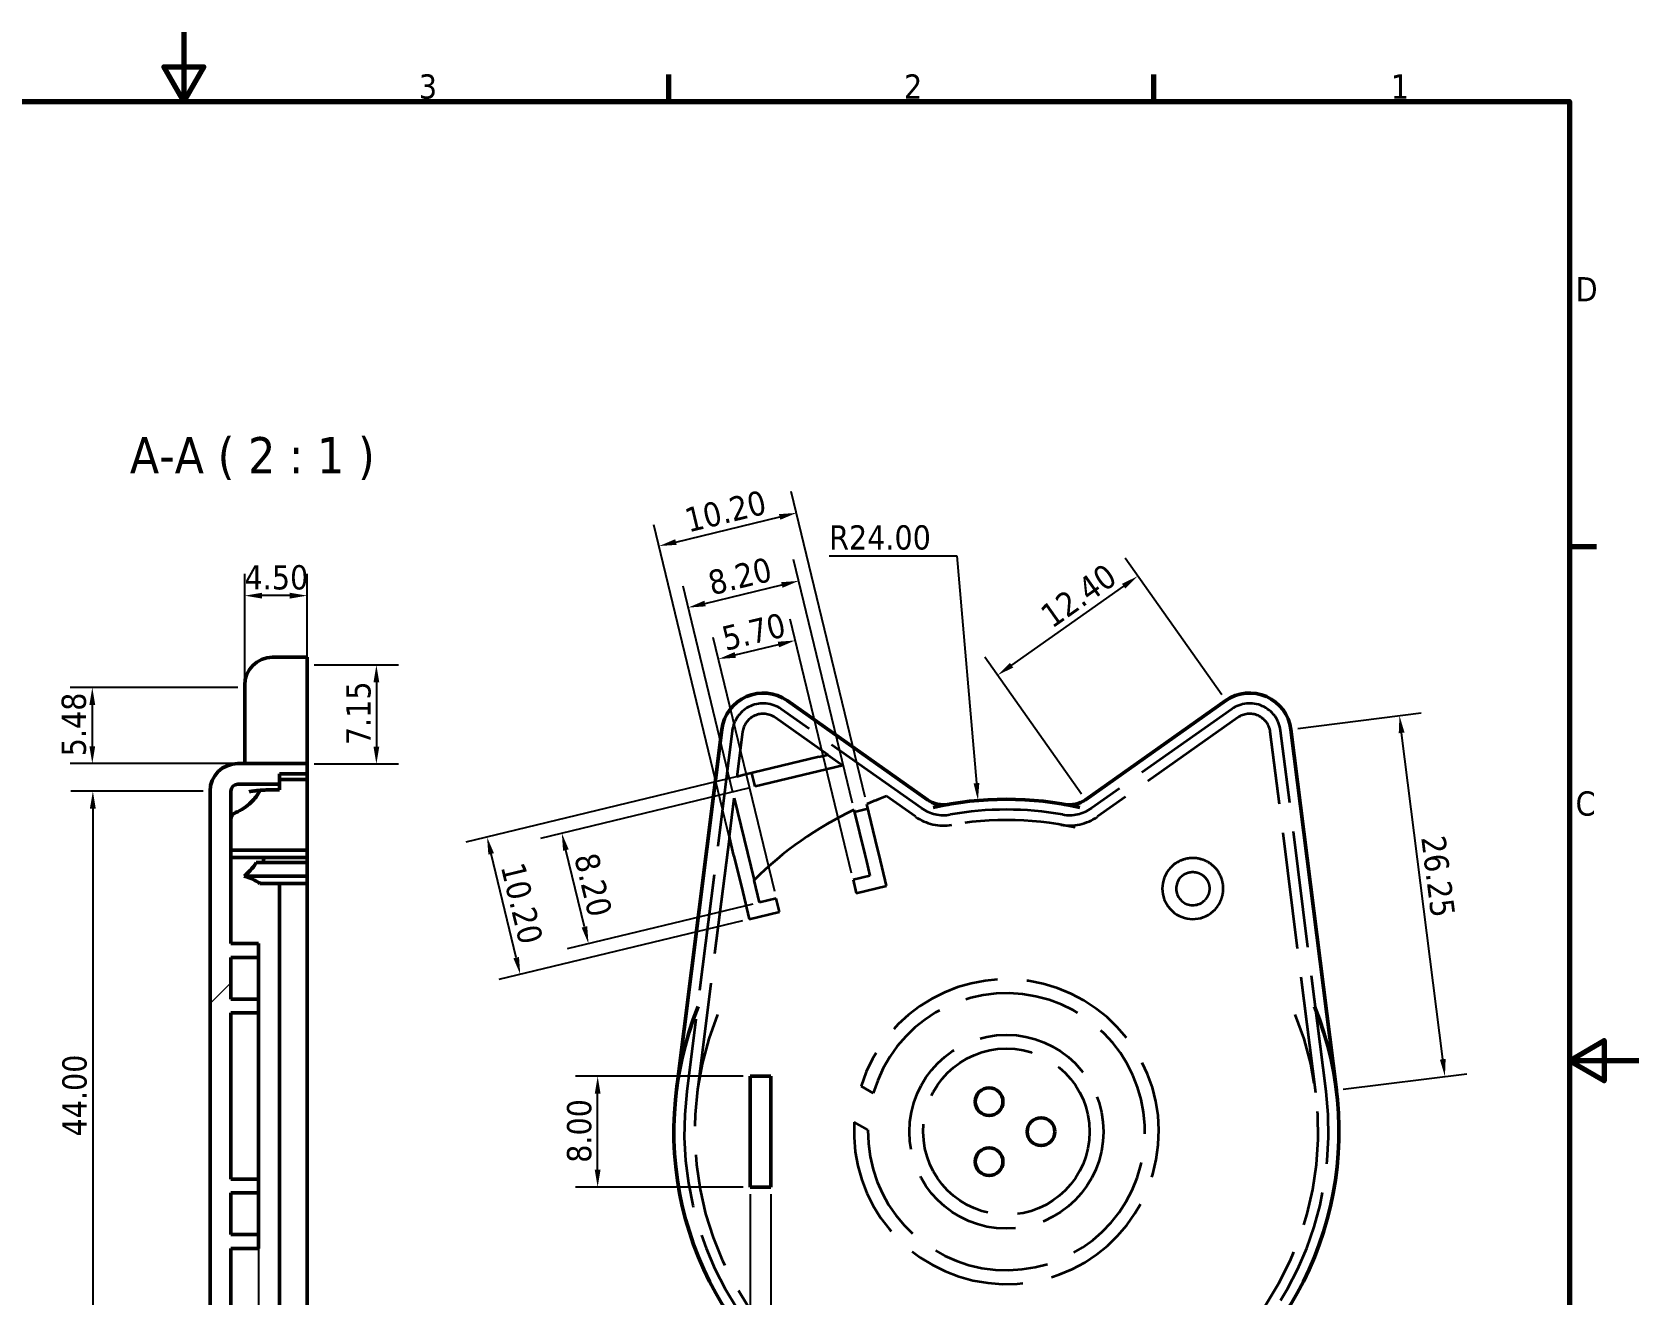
# Model space of a CAD drawing. Header units: millimetres. Extents: x 0 to 52.5, y 0 to 37.1.
# Drawn here: x 23.51 to 52.5, y 14.34 to 37.13 of the extents above; entities that cross this region are included whole.
import ezdxf

# ---------------------------------------------------------------- set-up
doc = ezdxf.new("R2010")
doc.units = ezdxf.units.MM
doc.header["$LTSCALE"] = 0.5
doc.linetypes.add('DASHED', pattern=[0.2068, 0.1655, -0.0413])
for name, color, linetype, lineweight in [('Border (ISO)', 7, 'Continuous', 70), ('Dimension (ISO)', 7, 'Continuous', 25), ('Hatch (ISO)', 7, 'Continuous', 18), ('Hidden (ISO)', 7, 'DASHED', 35), ('Symbol (ISO)', 7, 'Continuous', 25), ('Visible (ISO)', 7, 'Continuous', 50)]:
    doc.layers.add(name, color=color, linetype=linetype, lineweight=lineweight)
doc.styles.add('Label Text (ISO)', font='tahoma.ttf')
doc.styles.add('Note Text (ISO)', font='tahoma.ttf')
doc.dimstyles.new('Default (ISO)', dxfattribs={"dimscale": 0.5, "dimtxt": 3.5, "dimasz": 2.5, "dimexe": 3.175, "dimexo": 1, "dimgap": 0.762, "dimtad": 1, "dimtxsty": 'Note Text (ISO)', "dimcen": 2.5, "dimdle": 10, "dimclrd": 256, "dimclre": 256, "dimclrt": 256, "dimazin": 3, "dimtfac": 1.001486, "dimtmove": 0, "dimatfit": 3, "dimfxl": 0, "dimlwd": -1, "dimlwe": -1})

# ---------------------------------------------------------------- blocks, each defined once
blk = doc.blocks.new('Borders Default Border')
at = {"layer": 'Border (ISO)'}
for p, q in [((280, 287), (280, 290.9)), ((350, 287), (350, 290.9)), ((410, 222.75), (413.9, 222.75))]:
    blk.add_line(p, q, dxfattribs=at)
at = {"layer": 'Border (ISO)', "flags": 128}
for points in [[(210, 297), (210, 287), (207.11, 292), (212.89, 292), (210, 287)], [(10, 10), (10, 287), (410, 287), (410, 10), (10, 10)], [(420, 148.5), (410, 148.5), (415, 151.39), (415, 145.61), (410, 148.5)]]:
    blk.add_lwpolyline(points, dxfattribs=at)
at = {"layer": 'Border (ISO)', "char_height": 3.5, "attachment_point": 7, "style": 'Note Text (ISO)'}
for s, insert in [('3', (243.91, 287.33)), ('2', (313.94, 287.4)), ('1', (384.21, 287.4)), ('D', (410.87, 258.13)), ('C', (410.86, 183.81))]:
    blk.add_mtext(s, dxfattribs=dict(at, insert=insert))
blk = doc.blocks.new('*D11')
at = {"layer": 'Defpoints', "color": 0, "transparency": 16777216}
for p in [(27.598, 15.425), (26.723, 12.425), (26.723, 9.34)]:
    blk.add_point(p, dxfattribs=at)
at = {"layer": 'Dimension (ISO)', "transparency": 16777216}
for p, q in [((27.598, 15.3), (27.598, 8.943)), ((26.723, 12.3), (26.723, 8.943)), ((26.411, 9.34), (24.793, 9.34)), ((27.598, 9.34), (26.723, 9.34)), ((27.911, 9.34), (28.223, 9.34))]:
    blk.add_line(p, q, dxfattribs=at)
for points in [[(26.411, 9.392), (26.411, 9.288), (26.723, 9.34)], [(27.911, 9.392), (27.911, 9.288), (27.598, 9.34)]]:
    blk.add_solid(points, dxfattribs=at)
at = {"layer": 'Dimension (ISO)', "transparency": 16777216, "insert": (24.888, 9.891), "char_height": 0.4375, "attachment_point": 1, "style": 'Note Text (ISO)'}
blk.add_mtext('\\A1;3.50', dxfattribs=at)
blk = doc.blocks.new('*D25')
at = {"layer": 'Defpoints', "color": 0, "transparency": 16777216}
for p in [(36.465, 16.281), (36.84, 16.281), (36.465, 10.927)]:
    blk.add_point(p, dxfattribs=at)
at = {"layer": 'Dimension (ISO)', "transparency": 16777216}
for p, q in [((36.465, 16.156), (36.465, 10.53)), ((36.84, 16.156), (36.84, 10.53)), ((36.152, 10.927), (35.84, 10.927)), ((36.84, 10.927), (36.465, 10.927)), ((37.152, 10.927), (37.465, 10.927))]:
    blk.add_line(p, q, dxfattribs=at)
for points in [[(36.152, 10.979), (36.152, 10.875), (36.465, 10.927)], [(37.152, 10.979), (37.152, 10.875), (36.84, 10.927)]]:
    blk.add_solid(points, dxfattribs=at)
at = {"layer": 'Dimension (ISO)', "transparency": 16777216, "insert": (36.114, 11.478), "char_height": 0.4375, "attachment_point": 1, "style": 'Note Text (ISO)'}
blk.add_mtext('\\A1;1.50', dxfattribs=at)
blk = doc.blocks.new('*D26')
at = {"layer": 'Defpoints', "color": 0, "transparency": 16777216}
for p in [(33.715, 18.281), (36.465, 18.281), (36.465, 16.281)]:
    blk.add_point(p, dxfattribs=at)
at = {"layer": 'Dimension (ISO)', "transparency": 16777216}
for p, q in [((36.34, 18.281), (33.318, 18.281)), ((33.715, 16.593), (33.715, 17.968)), ((36.34, 16.281), (33.318, 16.281))]:
    blk.add_line(p, q, dxfattribs=at)
for points in [[(33.663, 17.968), (33.767, 17.968), (33.715, 18.281)], [(33.663, 16.593), (33.767, 16.593), (33.715, 16.281)]]:
    blk.add_solid(points, dxfattribs=at)
at = {"layer": 'Dimension (ISO)', "transparency": 16777216, "insert": (33.162, 16.72), "char_height": 0.4375, "attachment_point": 1, "rotation": 90, "style": 'Note Text (ISO)'}
blk.add_mtext('\\A1;8.00', dxfattribs=at)
blk = doc.blocks.new('*D27')
at = {"layer": 'Defpoints', "color": 0, "transparency": 16777216}
for p in [(40.576, 23.259), (41.09, 17.281)]:
    blk.add_point(p, dxfattribs=at)
at = {"layer": 'Dimension (ISO)', "transparency": 16777216}
for p, q in [((37.891, 27.674), (40.196, 27.674)), ((40.196, 27.674), (40.549, 23.57))]:
    blk.add_line(p, q, dxfattribs=at)
blk.add_solid([(40.601, 23.575), (40.497, 23.566), (40.576, 23.259)], dxfattribs=at)
at = {"layer": 'Dimension (ISO)', "transparency": 16777216, "insert": (37.891, 28.225), "char_height": 0.4375, "attachment_point": 1, "style": 'Note Text (ISO)'}
blk.add_mtext('\\A1;R24.00', dxfattribs=at)
blk = doc.blocks.new('*D28')
at = {"layer": 'Defpoints', "color": 0, "transparency": 16777216}
for p in [(41.09, 17.281), (45.398, 13.105)]:
    blk.add_point(p, dxfattribs=at)
at = {"layer": 'Dimension (ISO)', "transparency": 16777216}
for p, q in [((47.934, 10.648), (45.623, 12.888)), ((50.239, 10.648), (47.934, 10.648))]:
    blk.add_line(p, q, dxfattribs=at)
blk.add_solid([(45.659, 12.925), (45.587, 12.85), (45.398, 13.105)], dxfattribs=at)
at = {"layer": 'Dimension (ISO)', "transparency": 16777216, "insert": (48.438, 11.199), "char_height": 0.4375, "attachment_point": 1, "style": 'Note Text (ISO)'}
blk.add_mtext('\\A1;R24.00', dxfattribs=at)
blk = doc.blocks.new('*D29')
at = {"layer": 'Defpoints', "color": 0, "transparency": 16777216}
for p in [(37.302, 28.448), (38.572, 23.194), (36.174, 22.26)]:
    blk.add_point(p, dxfattribs=at)
at = {"layer": 'Dimension (ISO)', "transparency": 16777216}
for p, q in [((38.542, 23.316), (37.209, 28.834)), ((36.144, 22.382), (34.731, 28.235)), ((35.127, 27.923), (36.999, 28.375))]:
    blk.add_line(p, q, dxfattribs=at)
for points in [[(36.986, 28.426), (37.011, 28.324), (37.302, 28.448)], [(35.115, 27.974), (35.14, 27.872), (34.824, 27.85)]]:
    blk.add_solid(points, dxfattribs=at)
at = {"layer": 'Dimension (ISO)', "transparency": 16777216, "insert": (35.251, 28.52), "char_height": 0.4375, "attachment_point": 1, "rotation": 13.58, "style": 'Note Text (ISO)'}
blk.add_mtext('\\A1;10.20', dxfattribs=at)
blk = doc.blocks.new('*D30')
at = {"layer": 'Defpoints', "color": 0, "transparency": 16777216}
for p in [(37.342, 27.221), (36.179, 23.303), (38.34, 23.09)]:
    blk.add_point(p, dxfattribs=at)
at = {"layer": 'Dimension (ISO)', "transparency": 16777216}
for p, q in [((38.31, 23.211), (37.249, 27.607)), ((36.15, 23.424), (35.256, 27.125)), ((35.653, 26.813), (37.038, 27.148))]:
    blk.add_line(p, q, dxfattribs=at)
for points in [[(37.026, 27.198), (37.05, 27.097), (37.342, 27.221)], [(35.641, 26.864), (35.665, 26.762), (35.349, 26.74)]]:
    blk.add_solid(points, dxfattribs=at)
at = {"layer": 'Dimension (ISO)', "transparency": 16777216, "insert": (35.671, 27.386), "char_height": 0.4375, "attachment_point": 1, "rotation": 13.58, "style": 'Note Text (ISO)'}
blk.add_mtext('\\A1;8.20', dxfattribs=at)
blk = doc.blocks.new('*D31')
at = {"layer": 'Defpoints', "color": 0, "transparency": 16777216}
for p in [(36.357, 23.718), (31.72, 22.598), (36.45, 21.117)]:
    blk.add_point(p, dxfattribs=at)
at = {"layer": 'Dimension (ISO)', "transparency": 16777216}
for p, q in [((36.236, 23.689), (31.334, 22.505)), ((32.245, 20.423), (31.793, 22.294)), ((36.328, 21.088), (31.933, 20.026))]:
    blk.add_line(p, q, dxfattribs=at)
for points in [[(31.844, 22.307), (31.743, 22.282), (31.72, 22.598)], [(32.296, 20.435), (32.195, 20.411), (32.319, 20.119)]]:
    blk.add_solid(points, dxfattribs=at)
at = {"layer": 'Dimension (ISO)', "transparency": 16777216, "insert": (32.39, 22.171), "char_height": 0.4375, "attachment_point": 1, "rotation": 283.58, "style": 'Note Text (ISO)'}
blk.add_mtext('\\A1;10.20', dxfattribs=at)
blk = doc.blocks.new('*D32')
at = {"layer": 'Defpoints', "color": 0, "transparency": 16777216}
for p in [(36.556, 23.509), (33.069, 22.667), (36.634, 21.419)]:
    blk.add_point(p, dxfattribs=at)
at = {"layer": 'Dimension (ISO)', "transparency": 16777216}
for p, q in [((36.435, 23.48), (32.683, 22.573)), ((33.477, 20.978), (33.142, 22.363)), ((36.513, 21.39), (33.164, 20.581))]:
    blk.add_line(p, q, dxfattribs=at)
for points in [[(33.193, 22.375), (33.091, 22.351), (33.069, 22.667)], [(33.527, 20.99), (33.426, 20.965), (33.55, 20.674)]]:
    blk.add_solid(points, dxfattribs=at)
at = {"layer": 'Dimension (ISO)', "transparency": 16777216, "insert": (33.715, 22.345), "char_height": 0.4375, "attachment_point": 1, "rotation": 283.58, "style": 'Note Text (ISO)'}
blk.add_mtext('\\A1;8.20', dxfattribs=at)
blk = doc.blocks.new('*D33')
at = {"layer": 'Defpoints', "color": 0, "transparency": 16777216}
for p in [(37.28, 26.146), (38.323, 21.827), (36.938, 21.492)]:
    blk.add_point(p, dxfattribs=at)
at = {"layer": 'Dimension (ISO)', "transparency": 16777216}
for p, q in [((38.294, 21.948), (37.187, 26.532)), ((36.909, 21.614), (35.802, 26.197)), ((36.198, 25.885), (36.976, 26.073))]:
    blk.add_line(p, q, dxfattribs=at)
for points in [[(36.964, 26.123), (36.988, 26.022), (37.28, 26.146)], [(36.186, 25.936), (36.211, 25.834), (35.895, 25.812)]]:
    blk.add_solid(points, dxfattribs=at)
at = {"layer": 'Dimension (ISO)', "transparency": 16777216, "insert": (35.92, 26.384), "char_height": 0.4375, "attachment_point": 1, "rotation": 13.58, "style": 'Note Text (ISO)'}
blk.add_mtext('\\A1;5.70', dxfattribs=at)
blk = doc.blocks.new('*D34')
at = {"layer": 'Defpoints', "color": 0, "transparency": 16777216}
for p in [(27.348, 26.955), (28.473, 25.705), (27.348, 25.296)]:
    blk.add_point(p, dxfattribs=at)
at = {"layer": 'Dimension (ISO)', "transparency": 16777216}
for p, q in [((27.348, 25.421), (27.348, 27.351)), ((28.473, 25.83), (28.473, 27.351)), ((28.161, 26.955), (27.661, 26.955))]:
    blk.add_line(p, q, dxfattribs=at)
for points in [[(27.661, 27.007), (27.661, 26.902), (27.348, 26.955)], [(28.161, 27.007), (28.161, 26.902), (28.473, 26.955)]]:
    blk.add_solid(points, dxfattribs=at)
at = {"layer": 'Dimension (ISO)', "transparency": 16777216, "insert": (27.345, 27.505), "char_height": 0.4375, "attachment_point": 1, "style": 'Note Text (ISO)'}
blk.add_mtext('\\A1;4.50', dxfattribs=at)
blk = doc.blocks.new('*D35')
at = {"layer": 'Defpoints', "color": 0, "transparency": 16777216}
for p in [(27.348, 25.296), (24.598, 23.925), (27.348, 23.925)]:
    blk.add_point(p, dxfattribs=at)
at = {"layer": 'Dimension (ISO)', "transparency": 16777216}
for p, q in [((27.223, 25.296), (24.201, 25.296)), ((24.598, 24.984), (24.598, 24.238)), ((27.223, 23.925), (24.201, 23.925))]:
    blk.add_line(p, q, dxfattribs=at)
for points in [[(24.546, 24.984), (24.65, 24.984), (24.598, 25.296)], [(24.546, 24.238), (24.65, 24.238), (24.598, 23.925)]]:
    blk.add_solid(points, dxfattribs=at)
at = {"layer": 'Dimension (ISO)', "transparency": 16777216, "insert": (24.045, 24.056), "char_height": 0.4375, "attachment_point": 1, "rotation": 90, "style": 'Note Text (ISO)'}
blk.add_mtext('\\A1;5.48', dxfattribs=at)
blk = doc.blocks.new('*D36')
at = {"layer": 'Defpoints', "color": 0, "transparency": 16777216}
for p in [(28.473, 25.705), (28.473, 23.917), (29.723, 23.917)]:
    blk.add_point(p, dxfattribs=at)
at = {"layer": 'Dimension (ISO)', "transparency": 16777216}
for p, q in [((28.598, 25.705), (30.12, 25.705)), ((29.723, 25.392), (29.723, 24.229)), ((28.598, 23.917), (30.12, 23.917))]:
    blk.add_line(p, q, dxfattribs=at)
for points in [[(29.671, 25.392), (29.775, 25.392), (29.723, 25.705)], [(29.671, 24.229), (29.775, 24.229), (29.723, 23.917)]]:
    blk.add_solid(points, dxfattribs=at)
at = {"layer": 'Dimension (ISO)', "transparency": 16777216, "insert": (29.18, 24.257), "char_height": 0.4375, "attachment_point": 1, "rotation": 90, "style": 'Note Text (ISO)'}
blk.add_mtext('\\A1;7.15', dxfattribs=at)
blk = doc.blocks.new('*D37')
at = {"layer": 'Defpoints', "color": 0, "transparency": 16777216}
for p in [(26.723, 23.425), (24.608, 12.425), (26.723, 12.425)]:
    blk.add_point(p, dxfattribs=at)
at = {"layer": 'Dimension (ISO)', "transparency": 16777216}
for p, q in [((26.598, 23.425), (24.211, 23.425)), ((24.608, 23.113), (24.608, 12.738)), ((26.598, 12.425), (24.211, 12.425))]:
    blk.add_line(p, q, dxfattribs=at)
for points in [[(24.555, 23.113), (24.66, 23.113), (24.608, 23.425)], [(24.555, 12.738), (24.66, 12.738), (24.608, 12.425)]]:
    blk.add_solid(points, dxfattribs=at)
at = {"layer": 'Dimension (ISO)', "transparency": 16777216, "insert": (24.057, 17.195), "char_height": 0.4375, "attachment_point": 1, "rotation": 90, "style": 'Note Text (ISO)'}
blk.add_mtext('\\A1;44.00', dxfattribs=at)
blk = doc.blocks.new('*D39')
at = {"layer": 'Defpoints', "color": 0, "transparency": 16777216}
for p in [(48.181, 24.788), (46.223, 24.541), (47.043, 18.031)]:
    blk.add_point(p, dxfattribs=at)
at = {"layer": 'Dimension (ISO)', "transparency": 16777216}
for p, q in [((46.347, 24.557), (48.575, 24.838)), ((48.962, 18.588), (48.22, 24.478)), ((47.167, 18.047), (49.395, 18.327))]:
    blk.add_line(p, q, dxfattribs=at)
for points in [[(48.272, 24.485), (48.168, 24.472), (48.181, 24.788)], [(49.014, 18.594), (48.91, 18.581), (49.001, 18.278)]]:
    blk.add_solid(points, dxfattribs=at)
at = {"layer": 'Dimension (ISO)', "transparency": 16777216, "insert": (49.006, 22.648), "char_height": 0.4375, "attachment_point": 1, "rotation": 277.1808, "style": 'Note Text (ISO)'}
blk.add_mtext('\\A1;26.25', dxfattribs=at)
blk = doc.blocks.new('*D40')
at = {"layer": 'Defpoints', "color": 0, "transparency": 16777216}
for p in [(40.928, 25.519), (45.046, 25.06), (42.514, 23.273)]:
    blk.add_point(p, dxfattribs=at)
at = {"layer": 'Dimension (ISO)', "transparency": 16777216}
for p, q in [((44.974, 25.162), (43.231, 27.631)), ((43.204, 27.126), (41.183, 25.699)), ((42.442, 23.375), (40.699, 25.843))]:
    blk.add_line(p, q, dxfattribs=at)
for points in [[(43.174, 27.169), (43.234, 27.084), (43.46, 27.307)], [(41.153, 25.742), (41.213, 25.657), (40.928, 25.519)]]:
    blk.add_solid(points, dxfattribs=at)
at = {"layer": 'Dimension (ISO)', "transparency": 16777216, "insert": (41.659, 26.709), "char_height": 0.4375, "attachment_point": 1, "rotation": 35.2295, "style": 'Note Text (ISO)'}
blk.add_mtext('\\A1;12.40', dxfattribs=at)

msp = doc.modelspace()

# ---------------------------------------------------------------- hatches: boundary and pattern name
at = {"layer": 'Hatch (ISO)'}
h = msp.add_hatch(dxfattribs=at)
h.set_pattern_fill('ANSI31', color=256, scale=3.175, style=0)
h.set_pattern_definition([(45, (0, 0), (-3.56404, 3.56404), [])])
edge = h.paths.add_edge_path()
edge.add_line((27.948, 13.1253), (27.098, 13.1253))
edge.add_line((27.098, 13.1253), (27.098, 13.7253))
edge.add_line((27.098, 13.7253), (27.948, 13.7253))
edge.add_line((27.948, 13.7253), (27.948, 13.9753))
edge.add_line((27.948, 13.9753), (27.098, 13.9753))
edge.add_line((27.098, 13.9753), (27.098, 15.1753))
edge.add_line((27.098, 15.1753), (27.598, 15.1753))
edge.add_line((27.598, 15.1753), (27.598, 15.4253))
edge.add_line((27.598, 15.4253), (27.098, 15.4253))
edge.add_line((27.098, 15.4253), (27.098, 16.1753))
edge.add_line((27.098, 16.1753), (27.598, 16.1753))
edge.add_line((27.598, 16.1753), (27.598, 16.4253))
edge.add_line((27.598, 16.4253), (27.098, 16.4253))
edge.add_line((27.098, 16.4253), (27.098, 19.4253))
edge.add_line((27.098, 19.4253), (27.598, 19.4253))
edge.add_line((27.598, 19.4253), (27.598, 19.6753))
edge.add_line((27.598, 19.6753), (27.098, 19.6753))
edge.add_line((27.098, 19.6753), (27.098, 20.4253))
edge.add_line((27.098, 20.4253), (27.598, 20.4253))
edge.add_line((27.598, 20.4253), (27.598, 20.6753))
edge.add_line((27.598, 20.6753), (27.098, 20.6753))
edge.add_line((27.098, 20.6753), (27.098, 23.4253))
edge.add_ellipse((27.223, 23.4253), major_axis=(0, 0.125), ratio=1, start_angle=0, end_angle=90, ccw=False)
edge.add_line((27.223, 23.5503), (27.973, 23.5503))
edge.add_line((27.973, 23.5503), (27.973, 23.7378))
edge.add_line((27.973, 23.7378), (28.473, 23.7378))
edge.add_line((28.473, 23.7378), (28.473, 23.9253))
edge.add_line((28.473, 23.9253), (27.223, 23.9253))
edge.add_ellipse((27.223, 23.4253), major_axis=(-0.5, 0), ratio=1, start_angle=270, end_angle=360)
edge.add_line((26.723, 23.4253), (26.723, 12.4253))
edge.add_ellipse((27.223, 12.4253), major_axis=(0, -0.5), ratio=1, start_angle=270, end_angle=360)
edge.add_line((27.223, 11.9253), (28.473, 11.9253))
edge.add_line((28.473, 11.9253), (28.473, 12.1128))
edge.add_line((28.473, 12.1128), (27.973, 12.1128))
edge.add_line((27.973, 12.1128), (27.973, 12.3003))
edge.add_line((27.973, 12.3003), (27.223, 12.3003))
edge.add_ellipse((27.223, 12.4253), major_axis=(-0.125, 0), ratio=1, start_angle=0, end_angle=90, ccw=False)
edge.add_line((27.098, 12.4253), (27.098, 12.8753))
edge.add_line((27.098, 12.8753), (27.948, 12.8753))
edge.add_line((27.948, 12.8753), (27.948, 13.1253))

# ---------------------------------------------------------------- linework, layer by layer
at = {"layer": 'Hidden (ISO)', "ltscale": 22.495354}
msp.add_line((37.8677, 24.0831), (36.9177, 24.7539), dxfattribs=at)
at = {"layer": 'Hidden (ISO)', "ltscale": 23.977739}
for p, q in [((39.5574, 23.1194), (37.0258, 24.9071)), ((45.1541, 24.9071), (42.6225, 23.1194)), ((45.2622, 24.7539), (42.7307, 22.9662))]:
    msp.add_line(p, q, dxfattribs=at)
at = {"layer": 'Hidden (ISO)', "ltscale": 25.384344}
for p, q in [((36.1433, 24.5179), (35.323, 18.0076)), ((46.6708, 17.9841), (45.8506, 24.4945)), ((46.8569, 18.0076), (46.0366, 24.5179))]:
    msp.add_line(p, q, dxfattribs=at)
at = {"layer": 'Hidden (ISO)', "ltscale": 12.397449}
msp.add_line((36.3293, 24.4945), (36.2275, 23.6869), dxfattribs=at)
at = {"layer": 'Hidden (ISO)', "ltscale": 3.499445}
msp.add_line((37.7062, 24.0441), (37.8677, 24.0831), dxfattribs=at)
at = {"layer": 'Hidden (ISO)', "ltscale": 5.059608}
msp.add_line((37.8677, 24.0831), (38.139, 23.8914), dxfattribs=at)
at = {"layer": 'Hidden (ISO)', "ltscale": 26.837845}
msp.add_line((37.7062, 24.0441), (36.3575, 23.7183), dxfattribs=at)
at = {"layer": 'Hidden (ISO)', "ltscale": 31.49279}
msp.add_line((38.139, 23.8914), (36.5564, 23.5091), dxfattribs=at)
at = {"layer": 'Hidden (ISO)', "ltscale": 3.095043}
msp.add_line((36.3575, 23.7183), (36.2275, 23.6869), dxfattribs=at)
at = {"layer": 'Hidden (ISO)', "ltscale": 3.807451}
for p, q in [((36.5564, 23.5091), (36.4977, 23.7521)), ((38.3487, 23.0522), (38.5917, 23.1109)), ((38.3232, 21.8269), (38.3819, 21.5839))]:
    msp.add_line(p, q, dxfattribs=at)
at = {"layer": 'Hidden (ISO)', "ltscale": 10.741536}
msp.add_line((36.091, 22.6032), (36.1792, 23.303), dxfattribs=at)
at = {"layer": 'Hidden (ISO)', "ltscale": 29.547621}
msp.add_line((36.1792, 23.303), (36.5379, 21.8181), dxfattribs=at)
at = {"layer": 'Hidden (ISO)', "ltscale": 20.271112}
msp.add_line((38.7651, 22.3931), (38.5716, 23.1941), dxfattribs=at)
at = {"layer": 'Hidden (ISO)', "ltscale": 3.300813}
msp.add_line((38.927, 23.335), (38.7866, 23.2811), dxfattribs=at)
at = {"layer": 'Hidden (ISO)', "ltscale": 9.736451}
msp.add_line((39.4492, 22.9662), (38.927, 23.335), dxfattribs=at)
at = {"layer": 'Hidden (ISO)', "ltscale": 20.382996}
msp.add_line((38.3396, 23.0898), (38.5348, 22.2819), dxfattribs=at)
at = {"layer": 'Hidden (ISO)', "ltscale": 25.728853}
msp.add_line((36.091, 22.6032), (35.5091, 17.9841), dxfattribs=at)
at = {"layer": 'Hidden (ISO)', "ltscale": 6.04269}
msp.add_line((36.1738, 22.2605), (36.091, 22.6032), dxfattribs=at)
at = {"layer": 'Hidden (ISO)', "ltscale": 2.284578}
msp.add_line((38.7928, 22.2783), (38.7651, 22.3931), dxfattribs=at)
at = {"layer": 'Hidden (ISO)', "ltscale": 10.308406}
msp.add_line((36.1738, 22.2605), (36.3327, 21.6025), dxfattribs=at)
at = {"layer": 'Hidden (ISO)', "ltscale": 2.299715}
msp.add_line((38.5348, 22.2819), (38.5628, 22.166), dxfattribs=at)
at = {"layer": 'Hidden (ISO)', "ltscale": 4.162856}
msp.add_line((38.5628, 22.166), (38.627, 21.9003), dxfattribs=at)
at = {"layer": 'Hidden (ISO)', "ltscale": 8.810354}
msp.add_line((38.9287, 21.716), (38.7928, 22.2783), dxfattribs=at)
at = {"layer": 'Hidden (ISO)', "ltscale": 6.378392}
msp.add_line((36.6343, 21.419), (36.5379, 21.8181), dxfattribs=at)
at = {"layer": 'Hidden (ISO)', "ltscale": 4.759339}
msp.add_line((38.627, 21.9003), (38.3232, 21.8269), dxfattribs=at)
at = {"layer": 'Hidden (ISO)', "ltscale": 7.805402}
msp.add_line((36.3327, 21.6025), (36.45, 21.1173), dxfattribs=at)
at = {"layer": 'Hidden (ISO)', "ltscale": 4.976863}
msp.add_line((36.938, 21.4923), (36.6343, 21.419), dxfattribs=at)
at = {"layer": 'Hidden (ISO)', "ltscale": 5.099185}
msp.add_line((36.9967, 21.2493), (36.938, 21.4923), dxfattribs=at)
at = {"layer": 'Hidden (ISO)', "ltscale": 8.56689}
msp.add_line((38.3819, 21.5839), (38.9287, 21.716), dxfattribs=at)
at = {"layer": 'Hidden (ISO)', "ltscale": 9.663597}
msp.add_line((36.45, 21.1173), (36.9967, 21.2493), dxfattribs=at)
at = {"layer": 'Hidden (ISO)', "ltscale": 3.91055}
msp.add_line((38.4664, 18.1051), (38.6887, 17.9768), dxfattribs=at)
at = {"layer": 'Hidden (ISO)', "ltscale": 4.304815}
msp.add_line((38.5901, 17.312), (38.3454, 17.4533), dxfattribs=at)
at = {"layer": 'Hidden (ISO)', "ltscale": 25.021217}
msp.add_circle((41.0899, 17.281), 1.75, dxfattribs=at)
at = {"layer": 'Hidden (ISO)', "ltscale": 26.042492}
msp.add_circle((41.0899, 17.281), 1.5, dxfattribs=at)
at = {"layer": 'Hidden (ISO)', "ltscale": 22.416649}
for centre, start, end in [((36.7014, 24.4476), 54.77051, 172.81924), ((45.4785, 24.4476), 7.18076, 125.22949)]:
    msp.add_arc(centre, 0.5625, start, end, dxfattribs=at)
at = {"layer": 'Hidden (ISO)', "ltscale": 11.76717}
for centre, start, end in [((36.7014, 24.4476), 54.77051, 172.81924), ((45.4785, 24.4476), 7.18076, 125.22949)]:
    msp.add_arc(centre, 0.375, start, end, dxfattribs=at)
at = {"layer": 'Hidden (ISO)', "ltscale": 3.53205}
msp.add_arc((41.0899, 17.281), 6.427, 111.00101, 113.06851, dxfattribs=at)
at = {"layer": 'Hidden (ISO)', "ltscale": 28.579439}
msp.add_arc((41.0899, 17.281), 6.427, 115.33622, 135.09446, dxfattribs=at)
at = {"layer": 'Hidden (ISO)', "ltscale": 10.535028}
for centre, start, end in [((39.9539, 23.6809), -125.22949, -79.93466), ((42.226, 23.6809), -100.06534, -54.77051)]:
    msp.add_arc(centre, 0.875, start, end, dxfattribs=at)
at = {"layer": 'Hidden (ISO)', "ltscale": 8.2775}
for centre, start, end in [((39.9539, 23.6809), -125.22949, -79.93466), ((42.226, 23.6809), -100.06534, -54.77051)]:
    msp.add_arc(centre, 0.6875, start, end, dxfattribs=at)
at = {"layer": 'Hidden (ISO)', "ltscale": 24.165649}
msp.add_arc((41.0899, 17.281), 5.625, 77.27408, 102.72592, dxfattribs=at)
at = {"layer": 'Hidden (ISO)', "ltscale": 26.334013}
msp.add_arc((41.0899, 17.281), 5.8125, 79.93466, 100.06534, dxfattribs=at)
at = {"layer": 'Hidden (ISO)', "ltscale": 31.286444}
msp.add_arc((44.4524, 21.6685), 0.55, 148.28279, -43.21458, dxfattribs=at)
at = {"layer": 'Hidden (ISO)', "ltscale": 13.2588}
msp.add_arc((44.4524, 21.6685), 0.3, 149.40117, -44.33296, dxfattribs=at)
at = {"layer": 'Hidden (ISO)', "ltscale": 25.708593}
msp.add_arc((41.0899, 17.281), 2.75, 176.4073, 162.56086, dxfattribs=at)
at = {"layer": 'Hidden (ISO)', "ltscale": 25.28615}
msp.add_arc((41.0899, 17.281), 2.5, 179.2896, 163.84075, dxfattribs=at)
at = {"layer": 'Hidden (ISO)', "ltscale": 25.045532}
msp.add_arc((41.0899, 17.281), 5.625, 157.89117, 22.10883, dxfattribs=at)
at = {"layer": 'Hidden (ISO)', "ltscale": 25.425459}
msp.add_arc((41.0899, 17.281), 5.8125, 172.81924, 7.18076, dxfattribs=at)
at = {"layer": 'Hidden (ISO)', "ltscale": 2.26733}
msp.add_open_spline([(44.056, 22.0497), (44.0553, 22.049), (44.0546, 22.0483), (44.0489, 22.0423), (44.0421, 22.0349), (44.0263, 22.0164), (44.0175, 22.0055), (44.0004, 21.9821), (43.9923, 21.9701), (43.9846, 21.9576)], degree=3, knots=[-0.138902076, -0.138902076, -0.138902076, -0.138902076, -0.13587974, -0.13587974, -0.116123113, -0.116123113, -0.096744306, -0.096744306, -0.079153304, -0.079153304, -0.079153304, -0.079153304], dxfattribs=at)
at = {"layer": 'Hidden (ISO)', "ltscale": 25.670948}
msp.add_open_spline([(44.9236, 21.3848), (44.9338, 21.4017), (44.9454, 21.4229), (44.9684, 21.4758), (44.9797, 21.5073), (44.9985, 21.5883), (45.0044, 21.6385), (44.9994, 21.7465), (44.9893, 21.8014), (44.9508, 21.9078), (44.9238, 21.9577), (44.8605, 22.0402), (44.8272, 22.0738), (44.7528, 22.1316), (44.7122, 22.1555), (44.6176, 22.1961), (44.5633, 22.21), (44.4456, 22.2221), (44.3844, 22.2173), (44.2688, 22.1905), (44.2164, 22.1679), (44.1197, 22.1107), (44.0818, 22.0766), (44.056, 22.0497)], degree=3, knots=[-0.92224657, -0.92224657, -0.92224657, -0.92224657, -0.8499035, -0.8499035, -0.77603858, -0.77603858, -0.6872621, -0.6872621, -0.60239431, -0.60239431, -0.5213791, -0.5213791, -0.45475886, -0.45475886, -0.38847911, -0.38847911, -0.30868578, -0.30868578, -0.21544475, -0.21544475, -0.11710273, -0.11710273, -0.00007989, -0.00007989, -0.00007989, -0.00007989], dxfattribs=at)
at = {"layer": 'Hidden (ISO)', "ltscale": 2.275576}
msp.add_open_spline([(44.1942, 21.8212), (44.1955, 21.8234), (44.1969, 21.8256), (44.2065, 21.841), (44.2156, 21.8531), (44.2346, 21.8753), (44.2444, 21.8849), (44.2607, 21.8995), (44.2674, 21.9047), (44.2722, 21.9083)], degree=3, knots=[-0.079460991, -0.079460991, -0.079460991, -0.079460991, -0.076363942, -0.076363942, -0.057675753, -0.057675753, -0.037661717, -0.037661717, -0.019444024, -0.019444024, -0.019444024, -0.019444024], dxfattribs=at)
at = {"layer": 'Hidden (ISO)', "ltscale": 20.413822}
msp.add_open_spline([(44.2722, 21.9083), (44.2856, 21.9184), (44.3025, 21.9294), (44.3404, 21.9474), (44.3595, 21.9546), (44.4091, 21.9667), (44.4386, 21.9697), (44.4961, 21.9665), (44.5247, 21.9612), (44.5802, 21.9414), (44.6062, 21.9278), (44.6544, 21.8924), (44.6758, 21.8709), (44.7127, 21.8212), (44.7267, 21.7936), (44.7476, 21.7328), (44.7527, 21.6986), (44.7521, 21.6224), (44.7422, 21.5851), (44.7309, 21.5567)], degree=3, knots=[-0.54919298, -0.54919298, -0.54919298, -0.54919298, -0.48632559, -0.48632559, -0.43815361, -0.43815361, -0.37781824, -0.37781824, -0.32346885, -0.32346885, -0.2727702, -0.2727702, -0.2206392, -0.2206392, -0.16332442, -0.16332442, -0.09355991, -0.09355991, -0.00008026, -0.00008026, -0.00008026, -0.00008026], dxfattribs=at)
at = {"layer": 'Hidden (ISO)', "ltscale": 2.275578}
msp.add_open_spline([(44.7309, 21.5567), (44.7299, 21.5543), (44.7287, 21.5514), (44.7238, 21.5402), (44.7189, 21.5299), (44.7061, 21.5078), (44.6985, 21.4962), (44.6826, 21.4757), (44.6751, 21.4671), (44.667, 21.4588)], degree=3, knots=[-0.140398011, -0.140398011, -0.140398011, -0.140398011, -0.132405178, -0.132405178, -0.112719217, -0.112719217, -0.094312247, -0.094312247, -0.08044603, -0.08044603, -0.08044603, -0.08044603], dxfattribs=at)
at = {"layer": 'Hidden (ISO)', "ltscale": 2.267329}
msp.add_open_spline([(44.8533, 21.2919), (44.8541, 21.2928), (44.855, 21.2937), (44.8668, 21.3064), (44.877, 21.3186), (44.8954, 21.3421), (44.9033, 21.3533), (44.9158, 21.372), (44.9205, 21.3796), (44.9236, 21.3848)], degree=3, knots=[-0.079139897, -0.079139897, -0.079139897, -0.079139897, -0.077668224, -0.077668224, -0.058258132, -0.058258132, -0.03849717, -0.03849717, -0.019389774, -0.019389774, -0.019389774, -0.019389774], dxfattribs=at)
at = {"layer": 'Visible (ISO)'}
for p, q in [((27.848, 25.8419), (28.473, 25.8419)), ((28.473, 25.7046), (28.473, 25.8419)), ((28.473, 25.7046), (28.473, 23.9253)), ((27.348, 25.2962), (27.348, 25.3419)), ((27.348, 25.2962), (27.348, 23.9254)), ((39.6655, 23.2725), (37.134, 25.0603)), ((45.0459, 25.0603), (42.5144, 23.2725)), ((35.9572, 24.5414), (35.137, 18.031)), ((47.0429, 18.031), (46.2227, 24.5414)), ((28.473, 23.9253), (27.223, 23.9253)), ((28.473, 23.7378), (28.473, 23.9253)), ((27.223, 23.5503), (27.973, 23.5503)), ((27.973, 23.5503), (27.973, 23.7378)), ((27.973, 23.7378), (28.473, 23.7378)), ((28.473, 23.6378), (27.973, 23.6378)), ((27.973, 23.4637), (27.973, 23.5503)), ((28.473, 23.7378), (28.473, 23.6483)), ((28.473, 23.6378), (28.473, 23.6483)), ((28.473, 23.6378), (28.473, 22.3603)), ((26.723, 23.4253), (26.723, 12.4253)), ((27.098, 20.6753), (27.098, 23.4253)), ((27.973, 23.4503), (27.848, 23.4503)), ((27.973, 23.4637), (27.973, 23.4503)), ((28.473, 22.3603), (27.098, 22.3603)), ((28.473, 22.3603), (28.473, 22.2282)), ((28.473, 22.2282), (27.098, 22.2282)), ((28.473, 22.1367), (27.5567, 22.1367)), ((28.473, 22.1367), (28.473, 22.2282)), ((28.473, 22.1367), (28.473, 21.8937)), ((28.473, 21.8937), (27.3365, 21.8937)), ((28.473, 21.7616), (27.6228, 21.7616)), ((27.973, 18.6284), (27.973, 21.7616)), ((28.473, 21.8937), (28.473, 21.7616)), ((28.473, 21.7616), (28.473, 18.6519)), ((27.598, 20.6753), (27.098, 20.6753)), ((27.598, 20.4253), (27.598, 20.6753)), ((27.098, 19.6753), (27.098, 20.4253)), ((27.098, 20.4253), (27.598, 20.4253)), ((27.598, 20.4253), (27.598, 19.6753)), ((27.598, 19.6753), (27.098, 19.6753)), ((27.098, 16.4253), (27.098, 19.4253)), ((27.098, 19.4253), (27.598, 19.4253)), ((27.598, 19.4253), (27.598, 19.6753)), ((27.598, 19.4253), (27.598, 16.4253)), ((27.973, 12.3003), (27.973, 18.6284)), ((28.473, 18.6519), (28.473, 12.1128)), ((36.4649, 16.281), (36.4649, 18.281)), ((36.4649, 18.281), (36.8399, 18.281)), ((36.8399, 18.281), (36.8399, 16.281)), ((27.598, 16.4253), (27.098, 16.4253)), ((27.598, 16.1753), (27.598, 16.4253)), ((36.8399, 16.281), (36.4649, 16.281)), ((27.098, 15.4253), (27.098, 16.1753)), ((27.098, 16.1753), (27.598, 16.1753)), ((27.598, 16.1753), (27.598, 15.4253)), ((27.598, 15.4253), (27.098, 15.4253)), ((27.598, 15.1753), (27.598, 15.4253)), ((27.098, 13.9753), (27.098, 15.1753)), ((27.098, 15.1753), (27.598, 15.1753))]:
    msp.add_line(p, q, dxfattribs=at)
for centre in [(40.7774, 17.8223), (41.7149, 17.281), (40.7774, 16.7397)]:
    msp.add_circle(centre, 0.25, dxfattribs=at)
for centre, radius, start, end in [((27.848, 25.3419), 0.5, 90, 180), ((36.7014, 24.4476), 0.75, 54.77051, 172.81924), ((45.4785, 24.4476), 0.75, 7.18076, 125.22949), ((27.223, 23.4253), 0.5, 90, 180), ((27.223, 23.4253), 0.125, 90, 180), ((39.9539, 23.6809), 0.5, -125.22949, -79.93466), ((41.0899, 17.281), 6, 77.27408, 102.72592), ((42.226, 23.6809), 0.5, -100.06534, -54.77051), ((41.0899, 17.281), 6, 157.89117, 22.10883)]:
    msp.add_arc(centre, radius, start, end, dxfattribs=at)
for points in [[(27.348, 23.9254), (27.348, 23.9254), (27.348, 23.9253), (27.348, 23.9253)], [(27.6759, 22.1367), (27.6846, 22.1664), (27.6924, 22.1971), (27.6989, 22.2282)]]:
    msp.add_open_spline(points, degree=3, dxfattribs=at)
for points, knots in [([(27.1761, 23.0374), (27.1777, 23.038), (27.1793, 23.0386), (27.2808, 23.08), (27.3885, 23.1509), (27.5252, 23.2852), (27.5828, 23.3637), (27.6249, 23.4423)], [1.17084505, 1.17084505, 1.17084505, 1.17084505, 1.1728648, 1.1728648, 1.30296651, 1.30296651, 1.40610091, 1.40610091, 1.40610091, 1.40610091]), ([(27.4252, 23.4143), (27.4377, 23.4173), (27.4542, 23.4207), (27.4945, 23.4276), (27.5182, 23.4311), (27.5719, 23.4375), (27.6018, 23.4403), (27.6665, 23.4451), (27.7012, 23.447), (27.7732, 23.4496), (27.8106, 23.4503), (27.848, 23.4503)], [0.43208936, 0.43208936, 0.43208936, 0.43208936, 0.48923321, 0.48923321, 0.54637706, 0.54637706, 0.6035209, 0.6035209, 0.66066475, 0.66066475, 0.7178086, 0.7178086, 0.7178086, 0.7178086]), ([(27.098, 22.9226), (27.098, 22.938), (27.1017, 22.9561), (27.1136, 22.9844), (27.1239, 22.9997), (27.1458, 23.0212), (27.1612, 23.0313), (27.1757, 23.0372), (27.1759, 23.0373), (27.1761, 23.0374)], [-0.074742605, -0.074742605, -0.074742605, -0.074742605, -0.055767191, -0.055767191, -0.036978679, -0.036978679, -0.018403809, -0.018403809, -0.018123202, -0.018123202, -0.018123202, -0.018123202]), ([(27.3365, 21.8937), (27.3778, 21.9256), (27.4157, 21.9609), (27.4864, 22.0371), (27.5239, 22.0852), (27.5567, 22.1367)], [1.30956496, 1.30956496, 1.30956496, 1.30956496, 1.36775091, 1.36775091, 1.43623203, 1.43623203, 1.43623203, 1.43623203]), ([(27.6228, 21.7616), (27.5722, 21.7994), (27.4917, 21.8411), (27.3808, 21.8799), (27.3595, 21.8868), (27.3365, 21.8937)], [0.87824819, 0.87824819, 0.87824819, 0.87824819, 1.07575711, 1.07575711, 1.11721855, 1.11721855, 1.11721855, 1.11721855])]:
    msp.add_open_spline(points, degree=3, knots=knots, dxfattribs=at)

# ---------------------------------------------------------------- block references
at = {"xscale": 0.125, "yscale": 0.125, "zscale": 0.5}
msp.add_blockref('Borders Default Border', (0, 0), dxfattribs=at)

# ---------------------------------------------------------------- texts
at = {"layer": 'Symbol (ISO)', "insert": (25.275, 29.0413), "char_height": 0.65625, "attachment_point": 7, "style": 'Label Text (ISO)'}
msp.add_mtext('A-A ( 2 : 1 ) ', dxfattribs=at)

# ---------------------------------------------------------------- dimensions: what is measured, and where the dimension line sits
at = {"layer": 'Dimension (ISO)'}
for base, p1, p2, angle, override, picture, middle in [((37.3024, 28.4484), (36.1738, 22.2605), (38.5716, 23.1941), 193.58, {"dimgap": 0.762, "dimtoh": 0, "dimdec": 2, "dimtol": 0, "dimlim": 0, "dimtp": 0, "dimtm": 0, "dimtdec": 2, "dimtofl": 0, "dimatfit": 1}, '*D29', (36.0631, 28.1491)), ((37.3417, 27.221), (36.1792, 23.303), (38.3396, 23.0898), 193.58, {"dimgap": 0.762, "dimtoh": 0, "dimdec": 2, "dimtol": 0, "dimlim": 0, "dimtp": 0, "dimtm": 0, "dimtdec": 2, "dimtofl": 0, "dimatfit": 1}, '*D30', (36.3454, 26.9803)), ((40.928, 25.5189), (45.0459, 25.0603), (42.5144, 23.2725), 35.22949, {"dimgap": 0.762, "dimtoh": 0, "dimdec": 2, "dimtol": 0, "dimlim": 0, "dimtp": 0, "dimtm": 0, "dimtdec": 2, "dimtofl": 0, "dimatfit": 1}, '*D40', (42.5504, 26.6646)), ((27.3480076173, 26.9545755911), (28.4730076173, 25.7045755911), (27.3480076173, 25.2961515328), 180, {"dimgap": 0.762, "dimtoh": 0, "dimdec": 2, "dimtol": 0, "dimlim": 0, "dimtp": 0, "dimtm": 0, "dimtdec": 2, "dimtofl": 0, "dimatfit": 1}, '*D34', (27.9105076173, 26.9545755911)), ((37.27987, 26.14617), (36.93804, 21.49235), (38.3232, 21.82694), 13.58, {"dimgap": 0.762, "dimtoh": 0, "dimdec": 2, "dimtol": 0, "dimlim": 0, "dimtp": 0, "dimtm": 0, "dimtdec": 2, "dimtofl": 0, "dimatfit": 1}, '*D33', (36.58729, 25.97887)), ((29.723, 23.9168), (28.473, 25.7046), (28.473, 23.9168), 90, {"dimgap": 0.762, "dimtoh": 0, "dimdec": 2, "dimtol": 0, "dimlim": 0, "dimtp": 0, "dimtm": 0, "dimtdec": 2, "dimtofl": 0, "dimatfit": 1}, '*D36', (29.723, 24.8107)), ((24.598, 23.9254), (27.348, 25.2962), (27.348, 23.9254), 90, {"dimgap": 0.762, "dimtoh": 0, "dimdec": 2, "dimtol": 0, "dimlim": 0, "dimtp": 0, "dimtm": 0, "dimtdec": 2, "dimtofl": 0, "dimatfit": 1}, '*D35', (24.598, 24.6108)), ((48.181, 24.7881), (47.0429, 18.031), (46.2227, 24.5414), 277.18076, {"dimgap": 0.762, "dimtoh": 0, "dimdec": 2, "dimtol": 0, "dimlim": 0, "dimtp": 0, "dimtm": 0, "dimtdec": 2, "dimtofl": 0, "dimatfit": 1}, '*D39', (48.5488, 21.8689)), ((31.72, 22.5981), (36.45, 21.1173), (36.3575, 23.7183), 283.58, {"dimgap": 0.762, "dimtoh": 0, "dimdec": 2, "dimtol": 0, "dimlim": 0, "dimtp": 0, "dimtm": 0, "dimtdec": 2, "dimtofl": 0, "dimatfit": 1}, '*D31', (32.0194, 21.3587)), ((33.0686, 22.6666), (36.6343, 21.419), (36.5564, 23.5091), 103.58, {"dimgap": 0.762, "dimtoh": 0, "dimdec": 2, "dimtol": 0, "dimlim": 0, "dimtp": 0, "dimtm": 0, "dimtdec": 2, "dimtofl": 0, "dimatfit": 1}, '*D32', (33.3093, 21.6703)), ((24.6076, 12.4253), (26.723, 23.4253), (26.723, 12.4253), 90, {"dimgap": 0.762, "dimtoh": 0, "dimdec": 2, "dimtol": 0, "dimlim": 0, "dimtp": 0, "dimtm": 0, "dimtdec": 2, "dimtofl": 0, "dimatfit": 1}, '*D37', (24.6076, 17.9253)), ((33.7149, 18.281), (36.4649, 16.281), (36.4649, 18.281), 90, {"dimgap": 0.762, "dimtoh": 0, "dimdec": 2, "dimtol": 0, "dimlim": 0, "dimtp": 0, "dimtm": 0, "dimtdec": 2, "dimtofl": 0, "dimatfit": 1}, '*D26', (33.7149, 17.281)), ((36.4649490419, 10.9271424825), (36.8399490419, 16.2809885995), (36.4649490419, 16.2809885995), 180, {"dimgap": 0.762, "dimtoh": 0, "dimdec": 2, "dimtol": 0, "dimlim": 0, "dimtp": 0, "dimtm": 0, "dimtdec": 2, "dimtofl": 1, "dimatfit": 1}, '*D25', (36.6524490419, 10.9271424825))]:
    dim = msp.add_linear_dim(base=base, p1=p1, p2=p2, angle=angle, dimstyle='Default (ISO)', override=override, dxfattribs=at)
    dim.commit()
    dim.dimension.update_dxf_attribs({"geometry": picture, "text_midpoint": middle, "dimtype": 160})
for mpoint, picture, middle in [((40.5756, 23.2589), '*D27', (38.7911, 27.6741)), ((45.3984, 13.1052), '*D28', (49.3386, 10.6476))]:
    dim = msp.add_radius_dim(center=(41.0899, 17.281), mpoint=mpoint, dimstyle='Default (ISO)', override={"dimgap": 0.762, "dimtih": 1, "dimdec": 2, "dimlfac": 1, "dimcen": 0, "dimtol": 0, "dimlim": 0, "dimtp": 0, "dimtm": 0, "dimtdec": 2, "dimtofl": 0}, dxfattribs=at)
    dim.commit()
    dim.dimension.update_dxf_attribs({"geometry": picture, "text_midpoint": middle, "dimtype": 164})
dim = msp.add_linear_dim(base=(26.7230076173, 9.3401482046), p1=(27.5980076173, 15.425302904), p2=(26.7230076173, 12.425302904), dimstyle='Default (ISO)', override={"dimgap": 0.762, "dimtoh": 0, "dimdec": 2, "dimtol": 0, "dimlim": 0, "dimtp": 0, "dimtm": 0, "dimtdec": 2, "dimtofl": 1, "dimatfit": 1}, dxfattribs=at)
dim.commit()
dim.dimension.update_dxf_attribs({"geometry": '*D11', "text_midpoint": (25.4453785074, 9.3401482046), "dimtype": 160})

doc.saveas('drawing.dxf')
